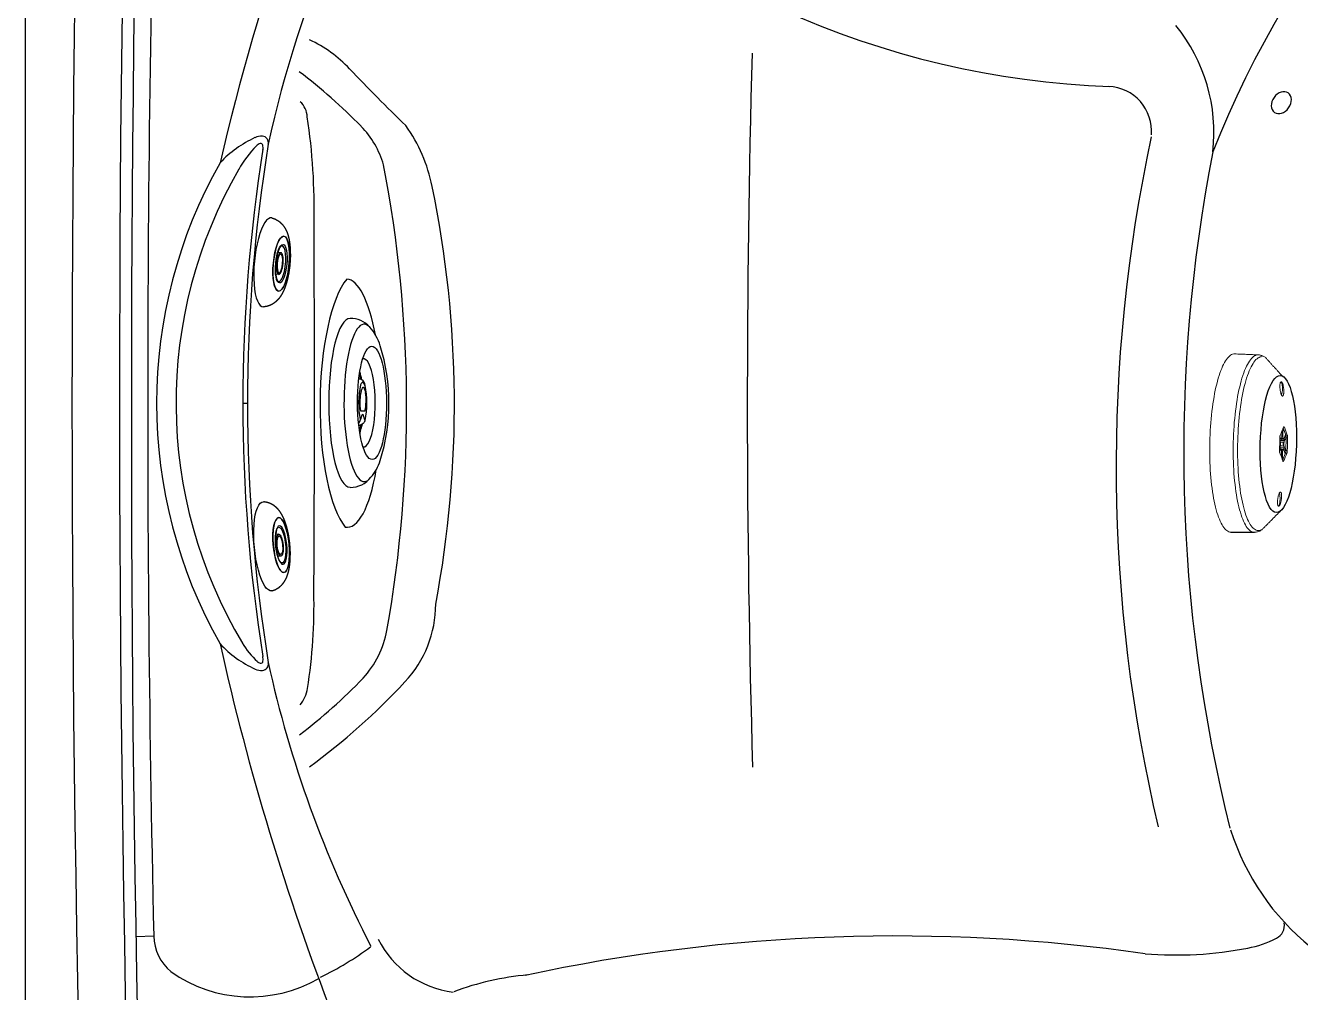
# Model space of a CAD drawing. Header units: inches. Extents: x 0 to 84, y -22 to 124.
# Drawn here: x 0 to 26.81, y 29.54 to 49.88 of the extents above; entities that cross this region are included whole.
import ezdxf

# ---------------------------------------------------------------- set-up
doc = ezdxf.new("R2010")
doc.units = ezdxf.units.IN
doc.header["$MEASUREMENT"] = 0
doc.layers.add('1', color=4, linetype='Continuous')

# ---------------------------------------------------------------- blocks, each defined once
blk = doc.blocks.new('30173')
at = {"layer": '1', "linetype": 'Continuous', "lineweight": 15}
for p, q in [((1.542, 0.271), (1.56, 0.271)), ((1.47, 0.072), (1.487, 0.036)), ((1.495, 0.034), (1.484, 0.034)), ((1.485, 0.028), (1.547, 0.028)), ((1.503, 0.022), (1.489, -0.008)), ((1.566, 0.022), (1.503, 0.022)), ((1.534, 0.067), (1.51, 0.067)), ((1.513, 0.091), (1.513, 0.175)), ((1.531, 0.175), (1.531, 0.091)), ((1.597, 0.104), (1.537, 0.257)), ((1.566, 0.022), (1.552, -0.008)), ((1.558, 0.036), (1.575, 0.075)), ((1.585, 0.015), (1.566, -0.028)), ((1.597, 0.104), (1.626, 0.104)), ((1.604, 0.052), (1.633, 0.052)), ((1.604, -0.22), (1.604, 0.052)), ((1.479, -0.028), (1.47, -0.008)), ((1.47, -0.161), (1.479, -0.14)), ((1.487, -0.204), (1.471, -0.24)), ((1.484, -0.202), (1.495, -0.202)), ((1.547, -0.196), (1.485, -0.196)), ((1.552, -0.008), (1.489, -0.008)), ((1.503, -0.19), (1.489, -0.16)), ((1.489, -0.16), (1.552, -0.16)), ((1.503, -0.19), (1.566, -0.19)), ((1.51, -0.236), (1.534, -0.236)), ((1.513, -0.344), (1.513, -0.26)), ((1.531, -0.26), (1.531, -0.344)), ((1.552, -0.16), (1.566, -0.19)), ((1.575, -0.243), (1.558, -0.204)), ((1.566, -0.14), (1.585, -0.183)), ((1.604, -0.22), (1.633, -0.22)), ((1.537, -0.425), (1.597, -0.271)), ((1.56, -0.439), (1.542, -0.439)), ((1.597, -0.271), (1.626, -0.271))]:
    blk.add_line(p, q, dxfattribs=at)
at = {"layer": '1'}
blk.add_line((0.485, -1.959), (0.976, -1.95), dxfattribs=at)
at = {"layer": '1', "linetype": 'Continuous', "lineweight": 15, "flags": 128}
for points in [[(0, -0.084), (0, 0), (0.001, 0.084), (0.004, 0.168), (0.007, 0.251), (0.012, 0.333), (0.017, 0.415), (0.023, 0.495), (0.03, 0.575), (0.039, 0.653), (0.048, 0.729), (0.057, 0.804), (0.068, 0.878), (0.08, 0.949), (0.092, 1.018), (0.105, 1.085), (0.119, 1.15), (0.134, 1.212), (0.149, 1.271), (0.166, 1.328), (0.182, 1.382), (0.2, 1.433), (0.217, 1.481), (0.236, 1.525), (0.255, 1.567), (0.274, 1.605), (0.294, 1.64), (0.314, 1.671), (0.335, 1.699), (0.356, 1.723), (0.377, 1.744), (0.398, 1.761), (0.42, 1.774), (0.441, 1.783), (0.463, 1.789), (0.485, 1.791), (0.487, 1.791)], [(0.976, -1.95), (0.954, -1.948), (0.932, -1.943), (0.911, -1.933), (0.889, -1.92), (0.868, -1.903), (0.847, -1.882), (0.826, -1.858), (0.805, -1.83), (0.785, -1.798), (0.765, -1.763), (0.746, -1.724), (0.727, -1.682), (0.708, -1.637), (0.69, -1.589), (0.673, -1.538), (0.656, -1.483), (0.64, -1.426), (0.625, -1.366), (0.61, -1.303), (0.596, -1.238), (0.583, -1.171), (0.571, -1.101), (0.559, -1.029), (0.549, -0.956), (0.539, -0.88), (0.53, -0.803), (0.522, -0.725), (0.515, -0.645), (0.509, -0.564), (0.504, -0.482), (0.5, -0.399), (0.497, -0.316), (0.494, -0.232), (0.493, -0.147), (0.493, -0.063), (0.494, 0.021), (0.495, 0.105), (0.498, 0.189), (0.502, 0.272), (0.506, 0.355), (0.512, 0.436), (0.519, 0.517), (0.526, 0.596), (0.535, 0.674), (0.544, 0.75), (0.554, 0.825), (0.565, 0.897), (0.577, 0.968), (0.59, 1.037), (0.603, 1.103), (0.617, 1.167), (0.632, 1.228), (0.648, 1.287), (0.665, 1.342), (0.682, 1.395), (0.699, 1.445), (0.717, 1.492), (0.736, 1.536), (0.755, 1.576), (0.775, 1.613), (0.795, 1.646), (0.815, 1.676), (0.836, 1.702), (0.857, 1.725), (0.878, 1.744), (0.9, 1.759), (0.921, 1.77), (0.943, 1.778), (0.965, 1.782), (0.978, 1.782)], [(1.144, -1.884), (1.143, -1.885), (1.121, -1.898), (1.1, -1.907), (1.078, -1.912), (1.057, -1.914), (1.035, -1.911), (1.014, -1.905), (0.992, -1.895), (0.971, -1.882), (0.95, -1.865), (0.929, -1.843), (0.909, -1.819), (0.888, -1.791), (0.868, -1.759), (0.849, -1.723), (0.83, -1.685), (0.811, -1.643), (0.793, -1.598), (0.776, -1.549), (0.759, -1.498), (0.742, -1.443), (0.727, -1.386), (0.712, -1.326), (0.697, -1.264), (0.684, -1.199), (0.671, -1.132), (0.659, -1.063), (0.648, -0.991), (0.638, -0.918), (0.628, -0.843), (0.62, -0.766), (0.612, -0.688), (0.606, -0.609), (0.6, -0.529), (0.595, -0.448), (0.591, -0.366), (0.589, -0.283), (0.587, -0.2), (0.586, -0.117), (0.586, -0.034), (0.587, 0.05), (0.589, 0.133), (0.592, 0.215), (0.596, 0.297), (0.601, 0.378), (0.607, 0.458), (0.614, 0.537), (0.622, 0.615), (0.63, 0.691), (0.64, 0.766), (0.65, 0.838), (0.662, 0.909), (0.674, 0.978), (0.687, 1.045), (0.7, 1.109), (0.715, 1.171), (0.73, 1.231), (0.746, 1.287), (0.762, 1.341), (0.779, 1.392), (0.797, 1.439), (0.815, 1.484), (0.834, 1.525), (0.853, 1.563), (0.873, 1.598), (0.893, 1.629), (0.913, 1.656), (0.934, 1.68), (0.955, 1.7), (0.976, 1.717), (0.997, 1.73), (1.018, 1.739), (1.04, 1.744), (1.062, 1.746), (1.062, 1.746)], [(1.502, 1.076), (1.502, 1.1), (1.5, 1.123), (1.498, 1.146), (1.494, 1.166), (1.49, 1.184), (1.485, 1.199), (1.48, 1.211), (1.474, 1.22), (1.468, 1.225), (1.468, 1.225)], [(1.487, 0.036), (1.488, 0.037), (1.489, 0.037), (1.49, 0.037), (1.491, 0.037), (1.492, 0.037), (1.493, 0.036), (1.494, 0.035), (1.495, 0.034)], [(1.495, 0.034), (1.497, 0.031), (1.5, 0.03), (1.502, 0.032), (1.505, 0.035), (1.507, 0.041), (1.508, 0.049), (1.51, 0.058), (1.51, 0.067)], [(1.534, 0.067), (1.535, 0.058), (1.536, 0.049), (1.538, 0.041), (1.54, 0.035), (1.542, 0.032), (1.545, 0.03), (1.547, 0.031), (1.55, 0.034)], [(1.575, 0.075), (1.577, 0.087), (1.579, 0.097), (1.582, 0.104), (1.586, 0.107), (1.589, 0.107), (1.592, 0.103), (1.595, 0.095), (1.597, 0.085), (1.599, 0.073), (1.599, 0.059), (1.598, 0.046), (1.597, 0.035), (1.594, 0.025), (1.592, 0.018), (1.588, 0.015), (1.585, 0.015)], [(0.487, -1.959), (0.485, -1.959), (0.463, -1.957), (0.441, -1.952), (0.42, -1.942), (0.398, -1.929), (0.377, -1.912), (0.356, -1.892), (0.335, -1.867), (0.314, -1.84), (0.294, -1.808), (0.274, -1.773), (0.255, -1.735), (0.236, -1.694), (0.217, -1.649), (0.2, -1.601), (0.182, -1.55), (0.166, -1.496), (0.149, -1.439), (0.134, -1.38), (0.119, -1.318), (0.105, -1.253), (0.092, -1.186), (0.08, -1.117), (0.068, -1.046), (0.057, -0.973), (0.048, -0.898), (0.039, -0.821), (0.03, -0.743), (0.023, -0.664), (0.017, -0.583), (0.012, -0.501), (0.007, -0.419), (0.004, -0.336), (0.001, -0.252), (0, -0.168), (0, -0.084)], [(1.495, -0.202), (1.494, -0.203), (1.493, -0.204), (1.492, -0.205), (1.491, -0.206), (1.49, -0.206), (1.489, -0.205), (1.488, -0.205), (1.487, -0.204)], [(1.51, -0.236), (1.51, -0.226), (1.508, -0.217), (1.507, -0.21), (1.505, -0.204), (1.502, -0.2), (1.5, -0.198), (1.497, -0.199), (1.495, -0.202)], [(1.55, -0.202), (1.547, -0.199), (1.545, -0.198), (1.542, -0.2), (1.54, -0.204), (1.538, -0.21), (1.536, -0.217), (1.535, -0.226), (1.534, -0.236)], [(1.558, -0.204), (1.557, -0.205), (1.556, -0.205), (1.555, -0.206), (1.554, -0.206), (1.553, -0.205), (1.552, -0.204), (1.551, -0.203), (1.55, -0.202)], [(1.585, -0.183), (1.588, -0.183), (1.592, -0.186), (1.594, -0.193), (1.597, -0.203), (1.598, -0.215), (1.599, -0.228), (1.599, -0.241), (1.597, -0.253), (1.595, -0.263), (1.592, -0.271), (1.589, -0.275), (1.586, -0.275), (1.582, -0.272), (1.579, -0.265), (1.577, -0.255), (1.575, -0.243)], [(1.511, -0.359), (1.511, -0.355), (1.513, -0.344)], [(1.467, -1.393), (1.471, -1.391), (1.477, -1.384), (1.483, -1.374), (1.488, -1.36), (1.492, -1.344), (1.496, -1.324), (1.499, -1.303), (1.501, -1.28), (1.502, -1.256), (1.502, -1.232), (1.501, -1.208), (1.499, -1.185), (1.496, -1.164), (1.492, -1.145), (1.488, -1.128), (1.484, -1.118)]]:
    blk.add_lwpolyline(points, dxfattribs=at)
at = {"layer": '1', "linetype": 'Continuous', "lineweight": 15}
for centre, radius, start, end in [((1.13, 1.064), 0.372, 341.9568, 1.7889), ((1.413, 0.209), 0.122, 358.3687, 15.1252), ((1.448, 0.057), 0.156, 358.2844, 17.5689), ((1.576, -0.018), 0.0979, 185.8637, 195.5978), ((1.576, -0.15), 0.0979, 164.4022, 174.1363), ((1.319, -0.084), 0.167, 346.1639, 13.8361), ((1.645, -0.232), 0.134, 181.5703, 191.9403), ((1.4, -0.232), 0.134, 348.0597, 358.4297), ((1.468, -0.15), 0.0979, 5.8634, 15.5998), ((1.448, -0.224), 0.156, 342.4311, 1.7156), ((1.389, -0.374), 0.145, 346.22, 12.0788)]:
    blk.add_arc(centre, radius, start, end, dxfattribs=at)
at = {"layer": '1'}
blk.add_ellipse((1.441, -0.085), major_axis=(0.01, 1.443), ratio=0.263487, dxfattribs=at)
at = {"layer": '1', "linetype": 'Continuous', "lineweight": 15}
for points, degree in [([(0.978, 1.782), (0.487, 1.791)], 1), ([(1.492, 1.349), (1.14, 1.721)], 1), ([(1.477, 0.104), (1.5, 0.16), (1.522, 0.216), (1.542, 0.271)], 3), ([(1.56, 0.271), (1.583, 0.216), (1.605, 0.16), (1.626, 0.104)], 3), ([(1.47, -0.22), (1.471, -0.129), (1.471, -0.038), (1.47, 0.052)], 3), ([(1.478, 0.03), (1.499, 0.03)], 1), ([(1.499, 0.03), (1.545, 0.03)], 1), ([(1.513, 0.172), (1.513, 0.175)], 1), ([(1.513, 0.091), (1.513, 0.095)], 1), ([(1.514, 0.095), (1.514, 0.172)], 1), ([(1.558, 0.032), (1.573, 0.066)], 1), ([(1.633, 0.052), (1.634, -0.038), (1.634, -0.129), (1.633, -0.22)], 3), ([(1.476, -0.018), (1.47, -0.003)], 1), ([(1.47, -0.165), (1.476, -0.15)], 1), ([(1.499, -0.198), (1.478, -0.198)], 1), ([(1.548, -0.044), (1.526, -0.044), (1.504, -0.044), (1.482, -0.044)], 3), ([(1.482, -0.124), (1.504, -0.124), (1.526, -0.124), (1.548, -0.124)], 3), ([(1.545, -0.198), (1.499, -0.198)], 1), ([(1.513, -0.263), (1.513, -0.26)], 1), ([(1.514, -0.34), (1.514, -0.263)], 1), ([(1.573, -0.234), (1.558, -0.201)], 1), ([(1.542, -0.439), (1.522, -0.383), (1.5, -0.327), (1.477, -0.271)], 3), ([(1.513, -0.344), (1.513, -0.34)], 1), ([(1.626, -0.271), (1.605, -0.327), (1.583, -0.383), (1.56, -0.439)], 3), ([(1.144, -1.884), (1.531, -1.476)], 1)]:
    blk.add_open_spline(points, degree=degree, dxfattribs=at)
for points, knots in [([(1.14, 1.721), (1.138, 1.722), (1.129, 1.73), (1.11, 1.742), (1.084, 1.757), (1.058, 1.768), (1.03, 1.776), (1.004, 1.781), (0.986, 1.782), (0.978, 1.782)], [0, 0, 0, 0, 0.035998, 0.213145, 0.383097, 0.547115, 0.706992, 0.864733, 1, 1, 1, 1]), ([(1.508, 0.926), (1.505, 0.926), (1.502, 0.927), (1.497, 0.931), (1.494, 0.934), (1.489, 0.941), (1.486, 0.946), (1.48, 0.957), (1.478, 0.963), (1.473, 0.977), (1.47, 0.984), (1.465, 1.001), (1.463, 1.01), (1.459, 1.028), (1.457, 1.037), (1.454, 1.056), (1.453, 1.066), (1.451, 1.086), (1.45, 1.095), (1.449, 1.115), (1.448, 1.124), (1.448, 1.142), (1.448, 1.151), (1.449, 1.167), (1.45, 1.175), (1.452, 1.189), (1.453, 1.195), (1.456, 1.206), (1.458, 1.211), (1.462, 1.218), (1.464, 1.221), (1.469, 1.225), (1.471, 1.226), (1.476, 1.226), (1.479, 1.225), (1.484, 1.221), (1.487, 1.218), (1.493, 1.211), (1.495, 1.206), (1.501, 1.195), (1.504, 1.189), (1.509, 1.175), (1.511, 1.167), (1.516, 1.151), (1.518, 1.142), (1.522, 1.124), (1.524, 1.115), (1.527, 1.095), (1.528, 1.086), (1.531, 1.066), (1.531, 1.056), (1.533, 1.037), (1.533, 1.028), (1.533, 1.01), (1.533, 1.001), (1.532, 0.985), (1.531, 0.977), (1.529, 0.963), (1.528, 0.957), (1.525, 0.946), (1.523, 0.941), (1.519, 0.934), (1.517, 0.931), (1.513, 0.927), (1.51, 0.926), (1.508, 0.926)], [0, 0, 0, 0, 0.03125, 0.03125, 0.0625, 0.0625, 0.09375, 0.09375, 0.125, 0.125, 0.15625, 0.15625, 0.1875, 0.1875, 0.21875, 0.21875, 0.25, 0.25, 0.28125, 0.28125, 0.3125, 0.3125, 0.34375, 0.34375, 0.375, 0.375, 0.40625, 0.40625, 0.4375, 0.4375, 0.46875, 0.46875, 0.5, 0.5, 0.53125, 0.53125, 0.5625, 0.5625, 0.59375, 0.59375, 0.625, 0.625, 0.65625, 0.65625, 0.6875, 0.6875, 0.71875, 0.71875, 0.75, 0.75, 0.78125, 0.78125, 0.8125, 0.8125, 0.84375, 0.84375, 0.875, 0.875, 0.90625, 0.90625, 0.9375, 0.9375, 0.96875, 0.96875, 1, 1, 1, 1]), ([(1.542, 0.271), (1.543, 0.275), (1.545, 0.277), (1.547, 0.281), (1.549, 0.282), (1.552, 0.282), (1.554, 0.281), (1.557, 0.277), (1.558, 0.275), (1.56, 0.271)], [0, 0, 0, 0, 0.25, 0.25, 0.5, 0.5, 0.75, 0.75, 1, 1, 1, 1]), ([(1.468, 0.028), (1.472, 0.028), (1.477, 0.029), (1.482, 0.032), (1.483, 0.033), (1.485, 0.034), (1.486, 0.035), (1.487, 0.036)], [0, 0, 0, 0, 0.5, 0.5, 0.75, 0.75, 1, 1, 1, 1]), ([(1.47, 0.052), (1.47, 0.058), (1.47, 0.063), (1.47, 0.073), (1.471, 0.077), (1.472, 0.086), (1.473, 0.091), (1.475, 0.098), (1.476, 0.101), (1.477, 0.104)], [0, 0, 0, 0, 0.25, 0.25, 0.5, 0.5, 0.75, 0.75, 1, 1, 1, 1]), ([(1.47, 0.02), (1.47, 0.021), (1.471, 0.023), (1.475, 0.026), (1.48, 0.027), (1.483, 0.028), (1.485, 0.028)], [0, 0, 0, 0, 0.18572, 0.492194, 0.811523, 1, 1, 1, 1]), ([(1.489, -0.008), (1.487, -0.008), (1.483, -0.008), (1.478, -0.004), (1.473, 0.001), (1.47, 0.005), (1.47, 0.008), (1.47, 0.008)], [0, 0, 0, 0, 0.227682, 0.454689, 0.698686, 0.960268, 1, 1, 1, 1]), ([(1.503, 0.022), (1.501, 0.022), (1.497, 0.023), (1.491, 0.025), (1.486, 0.027), (1.485, 0.028), (1.485, 0.028)], [0, 0, 0, 0, 0.315976, 0.631156, 0.966365, 1, 1, 1, 1]), ([(1.51, 0.067), (1.51, 0.069), (1.51, 0.072), (1.511, 0.076), (1.511, 0.08), (1.512, 0.084), (1.512, 0.088), (1.513, 0.09), (1.513, 0.091)], [0, 0, 0, 0, 0.169258, 0.3354152, 0.5, 0.6645848, 0.830742, 1, 1, 1, 1]), ([(1.513, 0.175), (1.512, 0.18), (1.511, 0.185), (1.511, 0.191), (1.511, 0.191)], [0, 0, 0, 0, 0.900557, 1, 1, 1, 1]), ([(1.513, 0.103), (1.517, 0.103), (1.522, 0.102), (1.527, 0.099), (1.528, 0.098), (1.53, 0.095), (1.531, 0.093), (1.531, 0.091)], [0, 0, 0, 0, 0.5, 0.5, 0.75, 0.75, 1, 1, 1, 1]), ([(1.534, 0.206), (1.534, 0.204), (1.534, 0.202), (1.534, 0.198), (1.534, 0.193), (1.533, 0.188), (1.533, 0.182), (1.532, 0.177), (1.531, 0.175)], [0, 0, 0, 0, 0.126067, 0.250804, 0.375192, 0.500221, 0.747956, 1, 1, 1, 1]), ([(1.531, 0.091), (1.532, 0.09), (1.532, 0.088), (1.533, 0.084), (1.533, 0.08), (1.534, 0.076), (1.534, 0.072), (1.534, 0.069), (1.534, 0.067)], [0, 0, 0, 0, 0.169258, 0.335415, 0.5, 0.664585, 0.830742, 1, 1, 1, 1]), ([(1.558, 0.036), (1.558, 0.035), (1.558, 0.035), (1.559, 0.034), (1.558, 0.033), (1.558, 0.032), (1.557, 0.03), (1.555, 0.029), (1.551, 0.028), (1.549, 0.028), (1.547, 0.028)], [0, 0, 0, 0, 0.113731, 0.22304, 0.328558, 0.430988, 0.531096, 0.683879, 0.839376, 1, 1, 1, 1]), ([(1.55, 0.034), (1.55, 0.034), (1.551, 0.035), (1.552, 0.036), (1.553, 0.037), (1.554, 0.037), (1.556, 0.037), (1.557, 0.036), (1.558, 0.036)], [0, 0, 0, 0, 0.126014, 0.250796, 0.375227, 0.500199, 0.747946, 1, 1, 1, 1]), ([(1.585, 0.015), (1.584, 0.015), (1.583, 0.016), (1.581, 0.017), (1.58, 0.018), (1.577, 0.02), (1.575, 0.021), (1.57, 0.022), (1.568, 0.022), (1.566, 0.022)], [0, 0, 0, 0, 0.25, 0.25, 0.5, 0.5, 0.75, 0.75, 1, 1, 1, 1]), ([(1.573, 0.066), (1.574, 0.067), (1.575, 0.07), (1.575, 0.074), (1.575, 0.075)], [0, 0, 0, 0, 0.525356, 1, 1, 1, 1]), ([(1.626, 0.104), (1.627, 0.101), (1.628, 0.098), (1.629, 0.091), (1.63, 0.086), (1.631, 0.077), (1.632, 0.073), (1.633, 0.063), (1.633, 0.058), (1.633, 0.052)], [0, 0, 0, 0, 0.25, 0.25, 0.5, 0.5, 0.75, 0.75, 1, 1, 1, 1]), ([(1.487, -0.204), (1.486, -0.203), (1.485, -0.203), (1.483, -0.201), (1.482, -0.2), (1.477, -0.197), (1.472, -0.196), (1.468, -0.196)], [0, 0, 0, 0, 0.25, 0.25, 0.5, 0.5, 1, 1, 1, 1]), ([(1.47, -0.176), (1.47, -0.175), (1.471, -0.172), (1.474, -0.167), (1.479, -0.163), (1.485, -0.16), (1.488, -0.16), (1.489, -0.16)], [0, 0, 0, 0, 0.126492, 0.35859, 0.610372, 0.869245, 1, 1, 1, 1]), ([(1.485, -0.196), (1.483, -0.196), (1.479, -0.195), (1.474, -0.193), (1.471, -0.191), (1.47, -0.189), (1.47, -0.188)], [0, 0, 0, 0, 0.297693, 0.594826, 0.905923, 1, 1, 1, 1]), ([(1.477, -0.271), (1.476, -0.269), (1.475, -0.265), (1.473, -0.258), (1.472, -0.254), (1.471, -0.245), (1.47, -0.24), (1.47, -0.23), (1.47, -0.225), (1.47, -0.22)], [0, 0, 0, 0, 0.25, 0.25, 0.5, 0.5, 0.75, 0.75, 1, 1, 1, 1]), ([(1.479, -0.028), (1.479, -0.025), (1.478, -0.022), (1.477, -0.019), (1.476, -0.018)], [0, 0, 0, 0, 0.719813, 1, 1, 1, 1]), ([(1.476, -0.15), (1.476, -0.15), (1.478, -0.147), (1.478, -0.144), (1.479, -0.141), (1.479, -0.14)], [0, 0, 0, 0, 0.108112, 0.829346, 1, 1, 1, 1]), ([(1.486, -0.196), (1.486, -0.196), (1.488, -0.194), (1.492, -0.192), (1.498, -0.191), (1.502, -0.19), (1.503, -0.19)], [0, 0, 0, 0, 0.050996, 0.417182, 0.79591, 1, 1, 1, 1]), ([(1.531, -0.26), (1.531, -0.261), (1.53, -0.263), (1.528, -0.266), (1.527, -0.267), (1.524, -0.269), (1.522, -0.27), (1.517, -0.271), (1.515, -0.271), (1.513, -0.271)], [0, 0, 0, 0, 0.25, 0.25, 0.5, 0.5, 0.75, 0.75, 1, 1, 1, 1]), ([(1.548, -0.044), (1.548, -0.045), (1.547, -0.047), (1.546, -0.05), (1.545, -0.056), (1.544, -0.063), (1.544, -0.073), (1.543, -0.084), (1.544, -0.096), (1.544, -0.105), (1.546, -0.115), (1.547, -0.121), (1.548, -0.124)], [0, 0, 0, 0, 0.038942, 0.092809, 0.162876, 0.250394, 0.381265, 0.500064, 0.626384, 0.749819, 0.846252, 1, 1, 1, 1]), ([(1.547, -0.196), (1.552, -0.196), (1.555, -0.197), (1.558, -0.2), (1.558, -0.201), (1.559, -0.203), (1.558, -0.203), (1.558, -0.204)], [0, 0, 0, 0, 0.5, 0.5, 0.75, 0.75, 1, 1, 1, 1]), ([(1.562, -0.044), (1.561, -0.044), (1.559, -0.044), (1.555, -0.044), (1.552, -0.044), (1.549, -0.044), (1.548, -0.044)], [0, 0, 0, 0, 0.297468, 0.500018, 0.749966, 1, 1, 1, 1]), ([(1.548, -0.124), (1.549, -0.124), (1.552, -0.124), (1.555, -0.124), (1.558, -0.124), (1.561, -0.124), (1.562, -0.124)], [0, 0, 0, 0, 0.296721, 0.500198, 0.631472, 1, 1, 1, 1]), ([(1.552, -0.008), (1.553, -0.008), (1.554, -0.008), (1.556, -0.009), (1.558, -0.01), (1.56, -0.011), (1.562, -0.013), (1.563, -0.014), (1.564, -0.016), (1.565, -0.018), (1.565, -0.021), (1.566, -0.023), (1.566, -0.025), (1.566, -0.027), (1.566, -0.028)], [0, 0, 0, 0, 0.0813678, 0.1612017, 0.2400657, 0.3185445, 0.3972315, 0.4767156, 0.5575682, 0.6403324, 0.7255148, 0.8135802, 0.9049496, 1, 1, 1, 1]), ([(1.566, -0.14), (1.566, -0.143), (1.566, -0.145), (1.565, -0.149), (1.564, -0.151), (1.562, -0.155), (1.561, -0.157), (1.557, -0.159), (1.554, -0.16), (1.552, -0.16)], [0, 0, 0, 0, 0.25, 0.25, 0.5, 0.5, 0.75, 0.75, 1, 1, 1, 1]), ([(1.562, -0.044), (1.561, -0.049), (1.56, -0.055), (1.558, -0.069), (1.558, -0.077), (1.558, -0.088), (1.558, -0.092), (1.558, -0.099), (1.559, -0.103), (1.56, -0.113), (1.561, -0.119), (1.562, -0.124)], [0, 0, 0, 0, 0.25, 0.25, 0.5, 0.5, 0.625, 0.625, 0.75, 0.75, 1, 1, 1, 1]), ([(1.566, -0.028), (1.565, -0.029), (1.565, -0.031), (1.565, -0.035), (1.564, -0.038), (1.563, -0.041), (1.563, -0.043), (1.562, -0.044)], [0, 0, 0, 0, 0.201526, 0.400765, 0.599235, 0.798474, 1, 1, 1, 1]), ([(1.566, -0.19), (1.568, -0.19), (1.57, -0.19), (1.575, -0.189), (1.577, -0.188), (1.58, -0.187), (1.581, -0.186), (1.583, -0.184), (1.584, -0.184), (1.585, -0.183)], [0, 0, 0, 0, 0.25, 0.25, 0.5, 0.5, 0.75, 0.75, 1, 1, 1, 1]), ([(1.575, -0.243), (1.575, -0.241), (1.575, -0.238), (1.573, -0.235), (1.573, -0.234)], [0, 0, 0, 0, 0.787656, 1, 1, 1, 1]), ([(1.633, -0.22), (1.633, -0.225), (1.633, -0.23), (1.632, -0.24), (1.631, -0.245), (1.63, -0.254), (1.629, -0.258), (1.628, -0.265), (1.627, -0.269), (1.626, -0.271)], [0, 0, 0, 0, 0.25, 0.25, 0.5, 0.5, 0.75, 0.75, 1, 1, 1, 1]), ([(1.56, -0.439), (1.558, -0.442), (1.557, -0.444), (1.554, -0.448), (1.552, -0.449), (1.549, -0.449), (1.547, -0.448), (1.545, -0.444), (1.543, -0.442), (1.542, -0.439)], [0, 0, 0, 0, 0.25, 0.25, 0.5, 0.5, 0.75, 0.75, 1, 1, 1, 1]), ([(1.474, -1.394), (1.471, -1.394), (1.469, -1.393), (1.464, -1.389), (1.462, -1.386), (1.458, -1.379), (1.456, -1.374), (1.454, -1.363), (1.452, -1.357), (1.45, -1.343), (1.449, -1.336), (1.448, -1.319), (1.448, -1.31), (1.448, -1.292), (1.449, -1.283), (1.45, -1.264), (1.451, -1.254), (1.453, -1.234), (1.454, -1.225), (1.457, -1.205), (1.459, -1.196), (1.463, -1.178), (1.465, -1.169), (1.47, -1.153), (1.472, -1.145), (1.478, -1.131), (1.48, -1.125), (1.486, -1.114), (1.489, -1.109), (1.494, -1.102), (1.497, -1.099), (1.502, -1.095), (1.505, -1.094), (1.51, -1.094), (1.513, -1.095), (1.517, -1.099), (1.519, -1.102), (1.523, -1.109), (1.525, -1.114), (1.528, -1.125), (1.529, -1.131), (1.531, -1.145), (1.532, -1.153), (1.533, -1.169), (1.533, -1.178), (1.533, -1.196), (1.533, -1.205), (1.531, -1.225), (1.531, -1.234), (1.528, -1.254), (1.527, -1.264), (1.524, -1.283), (1.522, -1.292), (1.518, -1.31), (1.516, -1.319), (1.511, -1.335), (1.509, -1.343), (1.504, -1.357), (1.501, -1.363), (1.496, -1.374), (1.493, -1.379), (1.487, -1.386), (1.484, -1.389), (1.479, -1.393), (1.476, -1.394), (1.474, -1.394)], [0, 0, 0, 0, 0.03125, 0.03125, 0.0625, 0.0625, 0.09375, 0.09375, 0.125, 0.125, 0.15625, 0.15625, 0.1875, 0.1875, 0.21875, 0.21875, 0.25, 0.25, 0.28125, 0.28125, 0.3125, 0.3125, 0.34375, 0.34375, 0.375, 0.375, 0.40625, 0.40625, 0.4375, 0.4375, 0.46875, 0.46875, 0.5, 0.5, 0.53125, 0.53125, 0.5625, 0.5625, 0.59375, 0.59375, 0.625, 0.625, 0.65625, 0.65625, 0.6875, 0.6875, 0.71875, 0.71875, 0.75, 0.75, 0.78125, 0.78125, 0.8125, 0.8125, 0.84375, 0.84375, 0.875, 0.875, 0.90625, 0.90625, 0.9375, 0.9375, 0.96875, 0.96875, 1, 1, 1, 1]), ([(0.975, -1.95), (0.984, -1.95), (1.003, -1.949), (1.031, -1.944), (1.06, -1.935), (1.089, -1.923), (1.117, -1.906), (1.135, -1.894), (1.143, -1.887), (1.144, -1.886)], [0, 0, 0, 0, 0.146728, 0.303098, 0.465263, 0.635819, 0.817739, 0.99086, 1, 1, 1, 1])]:
    blk.add_open_spline(points, degree=3, knots=knots, dxfattribs=at)
blk = doc.blocks.new('M-JET')
at = {"layer": '1', "color": 3}
blk.add_line((0.668, -0.17), (0.763, -0.17), dxfattribs=at)
at = {"layer": '1'}
for centre, radius, start, end in [((0.461, 1.242), 0.535, 41.3143, 91.3774), ((0.05, 0.881), 1.082, 17.2792, 41.3143), ((-2.8, -0.006), 4.066, 342.7208, 17.2792), ((0.163, -0.927), 0.963, 318.6467, 342.7208), ((0.462, -1.247), 0.53, 268.5325, 323.2496)]:
    blk.add_arc(centre, radius, start, end, dxfattribs=at)
at = {"layer": '1', "color": 3}
for centre, radius, start, end in [((-1.573, 0), 2.301, 12.4325, 15.2703), ((-1.552, 0), 2.301, 12.1115, 16.428), ((2.329, -0.004), 1.701, 167.0391, 191.8275), ((0.642, 0.408), 0.0922, 55.7767, 95.7567), ((0.761, 0.357), 0.0925, 123.2223, 167.0391), ((0.61, 0.353), 0.156, 5.3241, 57.7182), ((0.716, 0.424), 0.0119, 56.7777, 123.2223), ((0.621, 0.328), 0.147, 6.6466, 46.2048), ((-1.051, -0.003), 1.854, 348.4837, 11.5163), ((-0.445, 0.069), 1.231, 348.805, 7.1498), ((1.155, -0.446), 0.497, 157.638, 169.042), ((0.713, -0.264), 0.0187, 13.7894, 157.638), ((-6.16, -1.951), 7.096, 12.9229, 13.7894), ((0.499, -0.319), 0.172, 319.9043, 349.042), ((0.138, 0.453), 1.058, 297.9845, 303.5019), ((-1.573, 0), 2.301, 345.0348, 348.6312), ((-1.552, 0), 2.301, 343.7972, 349.0063), ((0.659, -0.335), 0.113, 303.5019, 340.0963)]:
    blk.add_arc(centre, radius, start, end, dxfattribs=at)
at = {"layer": '1'}
blk.add_ellipse((0.448, 0), major_axis=(0, -1.776), ratio=0.252144, start_param=3.141593, end_param=6.282607, dxfattribs=at)
at = {"layer": '1', "color": 3}
for centre, major_axis, ratio, start_param, end_param in [((0.747, 0.001), (0, 1.655), 0.257517, 6.007199, 9.756158), ((0.731, 0), (0, 0.927), 0.267619, 3.108708, 6.351347), ((0.725, 0.014), (0, 0.313), 0.222056, 5.440613, 8.481483)]:
    blk.add_ellipse(centre, major_axis=major_axis, ratio=ratio, start_param=start_param, end_param=end_param, dxfattribs=at)
blk.add_ellipse((0.91, 0), major_axis=(-0.005, 1.191), ratio=0.255327, dxfattribs=at)
blk = doc.blocks.new('MINIJET')
at = {"layer": '1', "color": 3}
for p, q in [((0.268, 0.23), (0.202, 0.23)), ((0.268, -0.23), (0.202, -0.23))]:
    blk.add_line(p, q, dxfattribs=at)
at = {"layer": '1', "color": 3, "extrusion": (2.34069e-18, 2.77556e-17, -1)}
for centre, major_axis, start_param, end_param in [((0, 0), (0, 0.94), 3.096514, 6.328264), ((0.297, 0), (0, 0.58), 1.213768, 7.496953), ((0.278, 0), (0, 0.379), 6.174551, 9.533412), ((0.268, 0), (0, 0.2), 1.213768, 7.496953)]:
    blk.add_ellipse(centre, major_axis=major_axis, ratio=0.28756, start_param=start_param, end_param=end_param, dxfattribs=at)
at = {"layer": '1', "color": 3, "extrusion": (2.34069e-18, -2.77556e-17, -1)}
for centre, major_axis, start_param, end_param in [((0.297, 0), (0, 0.58), 4.355360367553331, 10.63854567473292), ((0.268, 0), (0, 0.23), 1.213768, 7.496953)]:
    blk.add_ellipse(centre, major_axis=major_axis, ratio=0.28756, start_param=start_param, end_param=end_param, dxfattribs=at)
at = {"layer": '1', "color": 3, "extrusion": (2.34069e-18, -8.32667e-17, -1)}
blk.add_ellipse((0.297, 0), major_axis=(0, 0.407), ratio=0.28756, start_param=4.355360367553329, end_param=10.63854567473291, dxfattribs=at)
at = {"layer": '1', "color": 3}
for points, knots in [([(0.012, -0.939), (0.047, -0.932), (0.079, -0.923), (0.11, -0.911), (0.138, -0.898), (0.169, -0.881), (0.196, -0.862), (0.221, -0.843), (0.243, -0.824), (0.269, -0.796), (0.292, -0.769), (0.312, -0.742), (0.329, -0.716), (0.351, -0.678), (0.369, -0.64), (0.385, -0.602), (0.399, -0.565), (0.411, -0.527), (0.428, -0.467), (0.441, -0.406), (0.453, -0.343), (0.462, -0.279), (0.469, -0.213), (0.474, -0.162), (0.477, -0.11), (0.478, -0.057), (0.479, -0.005), (0.479, 0.048), (0.476, 0.111), (0.473, 0.174), (0.467, 0.236), (0.46, 0.297), (0.452, 0.348), (0.443, 0.399), (0.432, 0.448), (0.42, 0.496), (0.406, 0.543), (0.389, 0.593), (0.368, 0.642), (0.343, 0.692), (0.32, 0.73), (0.293, 0.768), (0.259, 0.807), (0.228, 0.837), (0.19, 0.867), (0.157, 0.888), (0.12, 0.907), (0.078, 0.923), (0.033, 0.935), (0.012, 0.939)], [1.258846, 1.258846, 1.28405, 1.309253, 1.334457, 1.359661, 1.389764, 1.419868, 1.449972, 1.480075, 1.522807, 1.565539, 1.60827, 1.651002, 1.715116, 1.779231, 1.843346, 1.90746, 1.971575, 2.071337, 2.171099, 2.270861, 2.370623, 2.470385, 2.54716, 2.623934, 2.700709, 2.777484, 2.854259, 2.947334, 3.040409, 3.133485, 3.22656, 3.306164, 3.385768, 3.465372, 3.544977, 3.624581, 3.7092, 3.79382, 3.87844, 3.94015, 4.001861, 4.063571, 4.110156, 4.15674, 4.191384, 4.226028, 4.260673, 4.295317, 4.310282, 4.310282]), ([(0.266, -0.377), (0.262, -0.375), (0.256, -0.369), (0.25, -0.361), (0.242, -0.35), (0.235, -0.335), (0.226, -0.316), (0.218, -0.293), (0.211, -0.268), (0.204, -0.238), (0.197, -0.205), (0.192, -0.17), (0.188, -0.132), (0.184, -0.092), (0.182, -0.052), (0.181, -0.01), (0.181, 0.031), (0.183, 0.073), (0.186, 0.113), (0.19, 0.152), (0.195, 0.189), (0.201, 0.224), (0.208, 0.256), (0.216, 0.285), (0.224, 0.31), (0.233, 0.332), (0.242, 0.349), (0.25, 0.361), (0.257, 0.37), (0.263, 0.375), (0.266, 0.377)], [5.178052, 5.178052, 5.268561, 5.359069, 5.444224, 5.529379, 5.614534, 5.70861, 5.802687, 5.896764, 5.997577, 6.09839, 6.199203, 6.302796, 6.406388, 6.50998, 6.614493, 6.719006, 6.823518, 6.927955, 7.032392, 7.136828, 7.2401, 7.343372, 7.446644, 7.546427, 7.646211, 7.745995, 7.837037, 7.928079, 8.019121, 8.102376, 8.102376])]:
    blk.add_open_spline(points, degree=1, knots=knots, dxfattribs=at)
blk = doc.blocks.new('2010RELAY')
at = {"layer": '1', "color": 3, "linetype": 'Continuous'}
for p, q in [((4.57, 41.936), (4.667, 41.936)), ((2.697, 30.727), (2.325, 30.716))]:
    blk.add_line(p, q, dxfattribs=at)
at = {"layer": '1'}
blk.add_lwpolyline([(5.895, 0, -0.414248), (0, 5.894), (0, 77.977, -0.414164), (5.894, 83.873), (78.107, 83.873, -0.414214), (84.002, 77.978), (84.002, 5.894, -0.414248), (78.107, 0)], format="xyb", close=True, dxfattribs=at)
at = {"layer": '1', "color": 3}
for centre, radius, start, end in [((635.803, 41.936), 634.826, 176.810041, 183.189943), ((492.89, 41.936), 490.321, 178.05648, 181.30995), ((44.818, 39.348), 21.362, 122.0757, 158.3578), ((55.268, 35.061), 52.551, 155.0652, 166.8752), ((29.27, 42.064), 24.747, 146.125, 167.5793), ((23.46, 66.886), 18.299, 223.2385, 267.9212), ((21.437, 47.637), 3.549, 353.3593, 39.2822), ((4.764, 47.024), 2.829, 43.5621, 64.7515), ((-1.417, 39.484), 11.846, 44.3369, 52.7321), ((38.013, 78.645), 43.056, 223.5621, 225.7999), ((22.735, 47.663), 0.939, 355.2656, 87.5507), ((5.464, 47.941), 0.46, 2.7297, 47.4958), ((-6.904, 46.022), 12.974, 358.6974, 8.6048), ((5.675, 46.414), 1.93, 16.1992, 44.3369), ((5.328, 45.866), 3.282, 11.1428, 35.6301), ((5.808, 45.391), 2.35, 114.7588, 136.8478), ((4.964, 47.221), 0.334, 86.7525, 114.7588), ((4.976, 47.424), 0.131, 343.7077, 86.9737), ((55.832, 40.605), 32.903, 167.8251, 193.3163), ((6.444, 45.773), 2.239, 135.1506, 151.0726), ((38.585, 41.938), 34.015, 170.9616, 189.0066), ((38.987, 41.936), 34.32, 170.8616, 189.1382), ((4.999, 47.211), 0.201, 109.1725, 135.1506), ((4.947, 47.358), 0.0443, 7.6221, 109.1725), ((4.659, 47.32), 0.335, 352.5138, 7.6221), ((57.097, 40.921), 32.747, 168.8985, 194.0015), ((13.02, 41.936), 10.263, 150.4738, 209.5262), ((-18.95, 41.865), 26.963, 349.9509, 10.875), ((12.984, 41.939), 9.82, 149.9228, 210.9307), ((-13.605, 41.915), 22.623, 349.2986, 11.6923), ((-655.467, 42.096), 661.543, 359.641656, 0.31452), ((-5.469, 37.705), 11.535, 351.1992, 1.2588), ((6.223, 37.714), 2.402, 316.9628, 0.0179), ((5.573, 37.539), 2.062, 317.8011, 349.406), ((5.774, 38.436), 2.294, 222.7559, 245.6098), ((57.759, 48.861), 54.991, 192.5857, 201.1255), ((6.038, 37.773), 1.721, 210.5963, 227.5003), ((4.974, 36.612), 0.146, 227.5003, 253.3315), ((4.946, 36.517), 0.0465, 253.3315, 356.6745), ((4.975, 36.449), 0.131, 273.0648, 13.8634), ((4.458, 36.545), 0.536, 356.6745, 7.2634), ((28.827, 41.692), 24.289, 192.3764, 207.3985), ((4.965, 36.651), 0.334, 245.6098, 273.0648), ((-1.796, 44.794), 12.401, 307.5606, 315.8379), ((5.214, 36.051), 0.725, 320.7004, 351.1992), ((-2.587, 45.94), 14.455, 306.299, 316.9628), ((30.27, 34.533), 5.178, 197.6564, 231.1187), ((26.18, 30.951), 0.289, 294.5021, 11.079), ((3.699, 30.75), 1.002, 181.31, 229.9894), ((9.249, 31.582), 2.051, 206.5654, 262.7742), ((18.294, -6.267), 36.998, 81.8524, 102.149), ((25.32, 32.515), 2.073, 280.5075, 298.2038), ((2.977, 36.338), 7.236, 296.4889, 306.2114), ((24.19, 38.192), 7.861, 265.2382, 281.0633), ((4.72, 32.321), 2.871, 234.5517, 300.1958), ((11.103, 23.921), 6.016, 95.1829, 110.4159)]:
    blk.add_arc(centre, radius, start, end, dxfattribs=at)
at = {"layer": '1', "color": 3, "linetype": 'Continuous'}
blk.add_arc((634.789, 41.936), 632.813, 176.80494, 182.948955, dxfattribs=at)
at = {"layer": '1', "color": 2}
for centre, radius, start, end in [((623.69, 41.664), 621.465, 176.915484, 182.976512), ((280.548, 41.945), 265.373, 178.41101, 181.65515)]:
    blk.add_arc(centre, radius, start, end, dxfattribs=at)
at = {"layer": '1', "extrusion": (0, 0, -1)}
blk.add_ellipse((26.403, 48.261), major_axis=(0.145, 0.204), ratio=0.752466, dxfattribs=at)
at = {"layer": '1', "color": 3}
for centre, major_axis, ratio, start_param, end_param in [((7.01, 41.941), (0.019, 2.763), 0.296031, 0.338215, 2.80702), ((6.757, 41.939), (-0.011, 2.611), 0.278043, 5.292827, 6.267833), ((6.757, 41.939), (-0.011, 2.611), 0.278043, 3.079721, 4.146077)]:
    blk.add_ellipse(centre, major_axis=major_axis, ratio=ratio, start_param=start_param, end_param=end_param, dxfattribs=at)
at = {"layer": '1', "xscale": -1, "rotation": 174.5627880659412}
blk.add_blockref('MINIJET', (5.081, 44.901), dxfattribs=at)
at = {"layer": '1'}
blk.add_blockref('M-JET', (6.375, 41.945), dxfattribs=at)
for name, p, rotation in [('30173', (24.901, 41.195), 358.7857171404027), ('MINIJET', (5.081, 38.927), 5.437211934058711)]:
    blk.add_blockref(name, p, dxfattribs=dict(at, rotation=rotation))

msp = doc.modelspace()

# ---------------------------------------------------------------- block references
at = {"layer": '1'}
msp.add_blockref('2010RELAY', (0, 0), dxfattribs=at)

doc.saveas('drawing.dxf')
